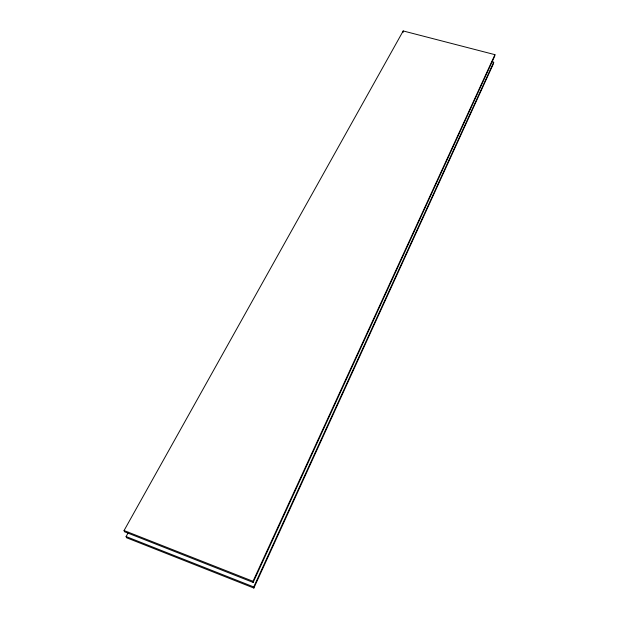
<?xml version="1.0" encoding="UTF-8"?>
<svg xmlns="http://www.w3.org/2000/svg" width="619" height="619" viewBox="0 0 619 619"><rect width="100%" height="100%" fill="white"/><g stroke="black" fill="none" stroke-linecap="round" stroke-linejoin="round"><path stroke-width="0.93" d="M403.085 32.467L403.201 30.95L494.937 54.673L494.689 56.19L253.148 582.425L124.473 531.744L124.063 530.537L403.201 30.95M491.834 61.73L493.699 62.217L493.451 63.711L253.867 588.05L126.5 537.733L126.098 536.541L128.45 532.317M253.867 588.05L253.72 586.936L493.699 62.217M253.148 582.425L253.001 581.287L494.937 54.673M124.063 530.537L253.001 581.287M126.098 536.541L253.72 586.936"/></g></svg>
